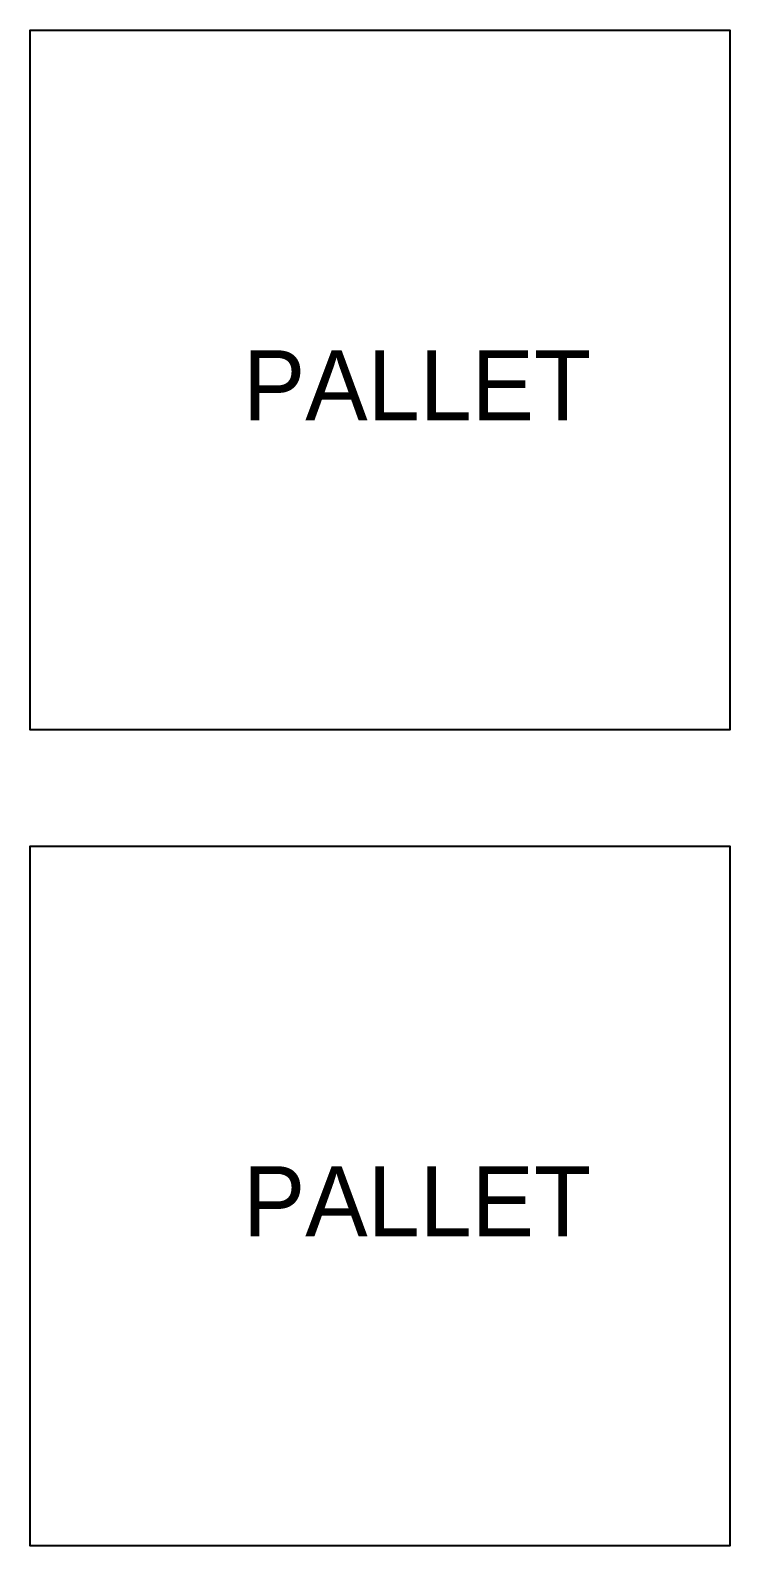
# Model space of a CAD drawing. Header units: centimetres. Extents: x 382474 to 805140, y 51501 to 135682.
# Drawn here: x 388185.6 to 388305.6, y 65055 to 65315 of the extents above; entities that cross this region are included whole.
import ezdxf

# ---------------------------------------------------------------- set-up
doc = ezdxf.new("R2010")
doc.units = ezdxf.units.CM
doc.layers.add('SPN-FURNITURE', color=7, linetype='Continuous')
doc.styles.add('ARIAL', font='arial.ttf')

msp = doc.modelspace()

# ---------------------------------------------------------------- linework, layer by layer
at = {"color": 30, "true_color": 0xf26722}
for points in [[(388185.57, 65314.99), (388185.57, 65314.99), (388305.57, 65314.99), (388305.57, 65194.99), (388185.57, 65194.99), (388185.57, 65314.99)], [(388185.57, 65314.99), (388185.57, 65314.99), (388305.57, 65314.99), (388305.57, 65194.99), (388185.57, 65194.99), (388185.57, 65314.99)], [(388185.57, 65174.99), (388185.57, 65174.99), (388305.57, 65174.99), (388305.57, 65054.99), (388185.57, 65054.99), (388185.57, 65174.99)], [(388185.57, 65174.99), (388185.57, 65174.99), (388305.57, 65174.99), (388305.57, 65054.99), (388185.57, 65054.99), (388185.57, 65174.99)]]:
    msp.add_lwpolyline(points, dxfattribs=at)

# ---------------------------------------------------------------- texts
at = {"layer": 'SPN-FURNITURE', "color": 1, "char_height": 12, "attachment_point": 1, "style": 'ARIAL'}
for insert in [(388222.04, 65260.09), (388222.04, 65260.09), (388222.04, 65120.09), (388222.04, 65120.09)]:
    msp.add_mtext('{\\fCentury Gothic|b0|i0|c0|p34;PALLET}', dxfattribs=dict(at, insert=insert))

doc.saveas('drawing.dxf')
